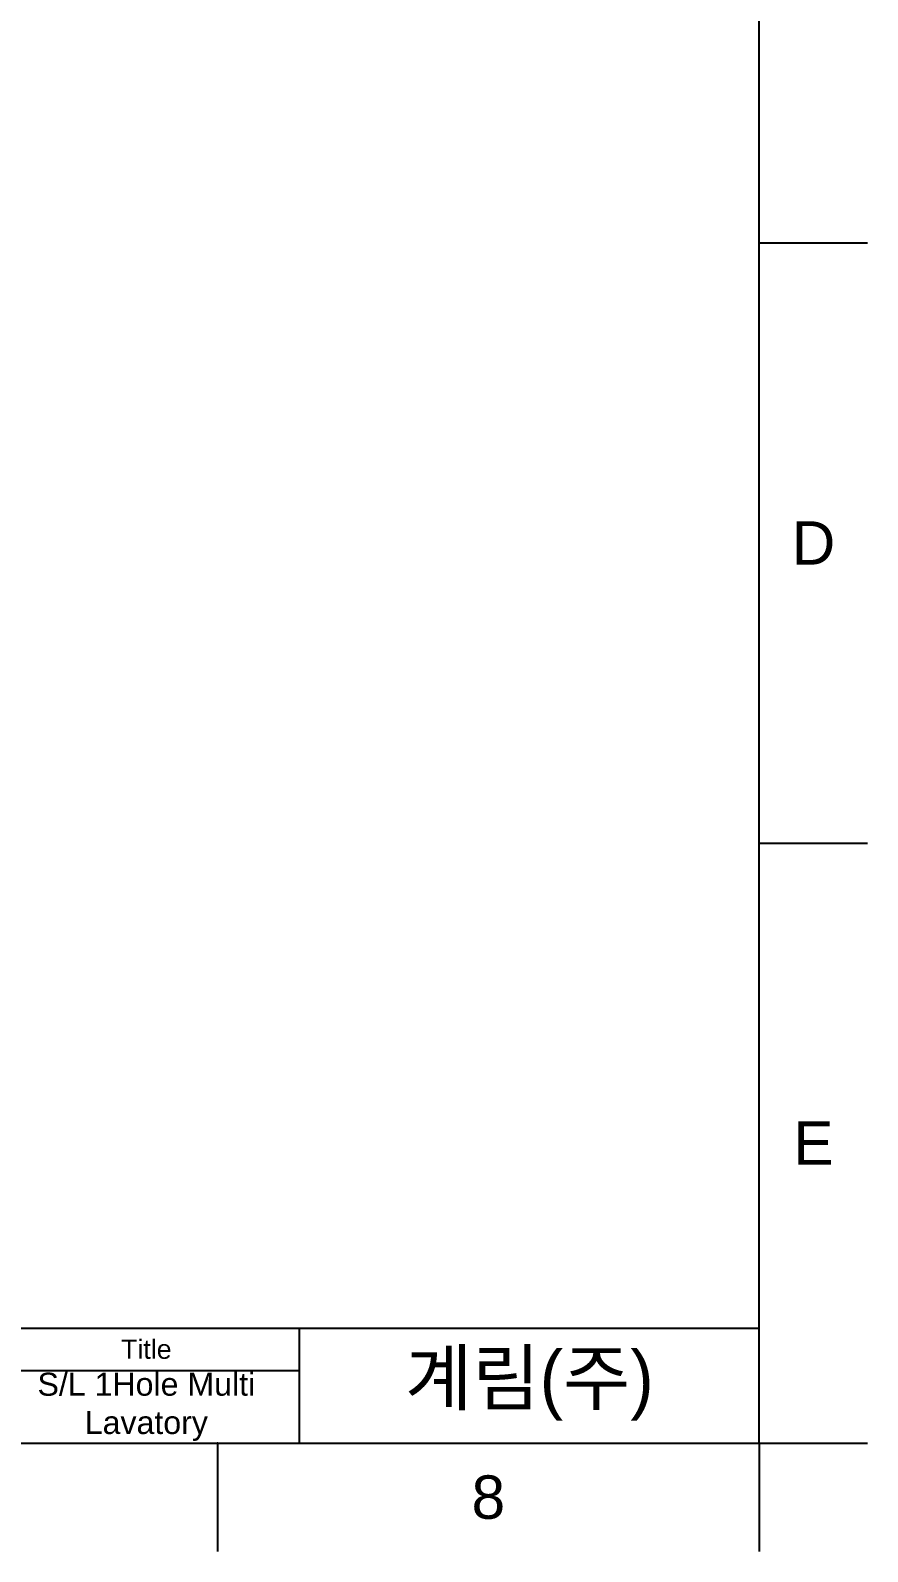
# Model space of a CAD drawing. Header units: millimetres. Extents: x 601 to 1195, y -13 to 407.
# Drawn here: x 1085.7 to 1195, y -13.3 to 185.3 of the extents above; entities that cross this region are included whole.
import ezdxf

# ---------------------------------------------------------------- set-up
doc = ezdxf.new("R2010")
doc.units = ezdxf.units.MM
doc.header["$LTSCALE"] = 0.1
doc.layers.add('FORM', color=7, linetype='Continuous')
doc.layers.add('TEXT', color=2, linetype='Continuous')
doc.styles.get("Standard").update_dxf_attribs({"font": 'arial.ttf'})

msp = doc.modelspace()

# ---------------------------------------------------------------- linework, layer by layer
for p, q in [((1180.87, 0.87), (1180.87, 392.59)), ((1180.87, 157.56), (1195.01, 157.56)), ((1180.87, 79.21), (1195.01, 79.21)), ((615.21, 0.87), (1180.87, 0.87)), ((1110.16, 0.87), (1110.16, -13.27)), ((1180.87, 0.87), (1195.01, 0.87)), ((1180.87, 0.87), (1180.87, -13.27))]:
    msp.add_line(p, q)
for p in [(1180.87, 157.56), (1180.87, 79.21), (1110.16, 0.87)]:
    msp.add_point(p)
at = {"layer": 'FORM'}
for p, q in [((910.37, 15.87), (1180.87, 15.87)), ((1120.87, 0.87), (1120.87, 15.87)), ((980.87, 10.37), (1120.87, 10.37))]:
    msp.add_line(p, q, dxfattribs=at)

# ---------------------------------------------------------------- texts
at = {"char_height": 5.66, "attachment_point": 5}
for s, width, insert in [('D', 10, (1187.94, 118.38)), ('E', 10, (1187.94, 40.04)), ('8', 50, (1145.51, -6.2))]:
    msp.add_mtext_dynamic_manual_height_columns(s, width=width, gutter_width=12.5, heights=[0], dxfattribs=dict(at, insert=insert))
at = {"layer": 'TEXT', "attachment_point": 5}
for s, insert, char_height in [('Title', (1100.87, 13.12), 2.5), ('{\\fGulim|b0|i0|c129|p50;계림(주)}', (1150.87, 8.37), 7), ('S/L 1Hole Multi Lavatory', (1100.87, 5.62), 3)]:
    msp.add_mtext_dynamic_manual_height_columns(s, width=40, gutter_width=12.5, heights=[0], dxfattribs=dict(at, insert=insert, char_height=char_height))

doc.saveas('drawing.dxf')
